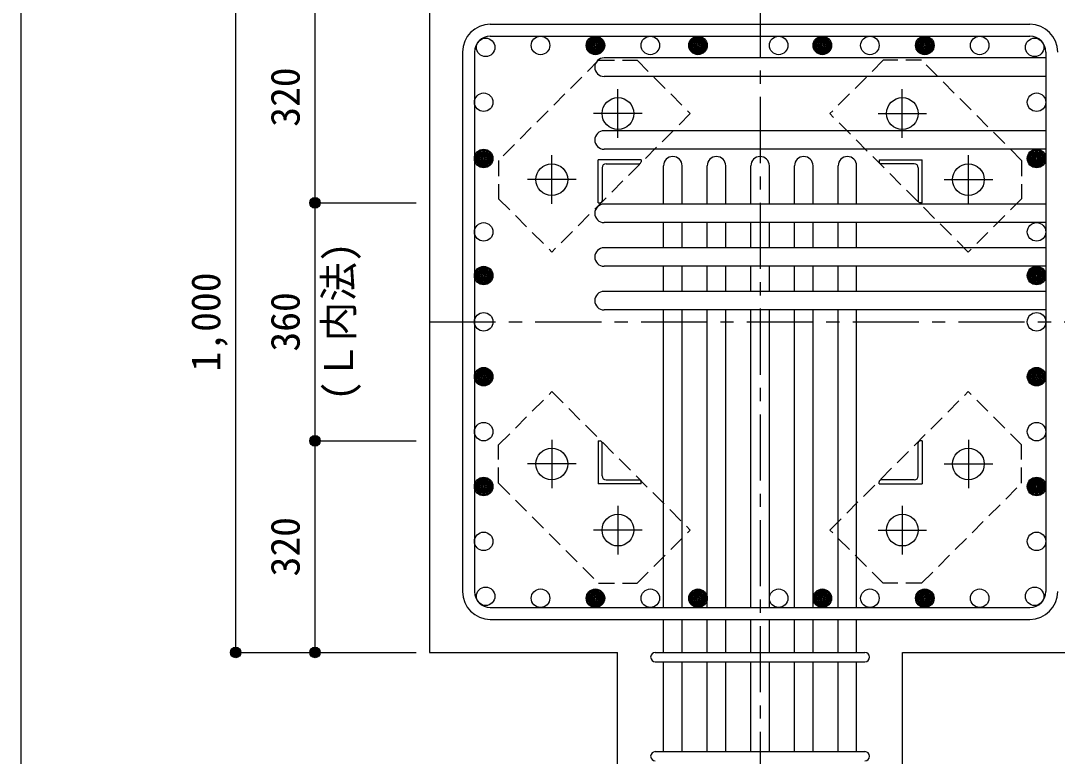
# Model space of a CAD drawing. Units: millimetres at full size, sheet at 1:20. Extents: x -3982 to 3969, y -2797 to 2801.
# Drawn here: x -3982 to -2415, y -1687 to -574 of the extents above; entities that cross this region are included whole.
import ezdxf
from ezdxf.enums import TextEntityAlignment as Align

# ---------------------------------------------------------------- set-up
doc = ezdxf.new("R2010")
doc.units = ezdxf.units.MM
doc.header["$LTSCALE"] = 20
doc.header["$PDMODE"] = 32
doc.header["$PDSIZE"] = 10
doc.linetypes.add('CHAIN1', pattern=[8, 5, -1, 1, -1])
doc.linetypes.add('DASHED1', pattern=[1.8, 1.2, -0.6])
for name, color, linetype in [('6-1_躯体線', 2, 'Continuous'), ('6-2_A.Bolt_', 4, 'CHAIN1'), ('6-3_柱型主筋', 4, 'Continuous'), ('6-4_フープ', 7, 'Continuous'), ('6-5_梁主筋', 7, 'Continuous'), ('6-6_S.T.P.', 7, 'Continuous'), ('6-9_プレート', 4, 'DASHED1'), ('6-A', 4, 'Continuous'), ('6-D_寸法', 4, 'Continuous'), ('F-0_枠', 6, 'Continuous')]:
    doc.layers.add(name, color=color, linetype=linetype)
doc.styles.add('ＭＳ ゴシック', font='')
doc.styles.get('ＭＳ ゴシック').set_extended_font_data('MS Gothic')

msp = doc.modelspace()

# ---------------------------------------------------------------- linework, layer by layer
at = {"layer": '6-1_躯体線'}
for p, q in [((-3363.87, -529.67), (-3363.87, -1529.67)), ((-3363.87, -1529.67), (-3079.37, -1529.67)), ((-3079.37, -1929.67), (-3079.37, -1529.67)), ((-2648.37, -1529.67), (-2363.87, -1529.67)), ((-2648.37, -1929.67), (-2648.37, -1529.67))]:
    msp.add_line(p, q, dxfattribs=at)
at = {"layer": '6-2_A.Bolt_'}
for p, q in [((-3078.87, -751.37), (-3078.87, -677.87)), ((-2648.87, -751.37), (-2648.87, -677.87)), ((-3042.17, -714.67), (-3115.67, -714.67)), ((-2685.57, -714.67), (-2612.07, -714.67)), ((-3178.87, -851.37), (-3178.87, -777.87)), ((-2548.87, -851.37), (-2548.87, -777.87)), ((-3142.17, -814.67), (-3215.67, -814.67)), ((-2585.57, -814.67), (-2512.07, -814.67)), ((-3178.87, -1207.97), (-3178.87, -1281.47)), ((-2548.87, -1207.97), (-2548.87, -1281.47)), ((-3142.17, -1244.67), (-3215.67, -1244.67)), ((-2585.57, -1244.67), (-2512.07, -1244.67)), ((-3078.87, -1307.97), (-3078.87, -1381.47)), ((-2648.87, -1307.97), (-2648.87, -1381.47)), ((-3042.17, -1344.67), (-3115.67, -1344.67)), ((-2685.57, -1344.67), (-2612.07, -1344.67))]:
    msp.add_line(p, q, dxfattribs=at)
at = {"layer": '6-2_A.Bolt_', "color": 3, "linetype": 'Continuous'}
for centre in [(-3078.87, -714.67), (-2648.87, -714.67), (-3178.87, -814.67), (-2548.87, -814.67), (-3178.87, -1244.67), (-2548.87, -1244.67), (-3078.87, -1344.67), (-2648.87, -1344.67)]:
    msp.add_circle(centre, 24, dxfattribs=at)
at = {"layer": '6-3_柱型主筋', "color": 3}
for centre in [(-3278.94, -614.6), (-3278.94, -614.6), (-3195.92, -611.67), (-3112.91, -611.67), (-3029.9, -611.67), (-2957.87, -611.67), (-2835.87, -611.67), (-2769.87, -611.67), (-2697.84, -611.67), (-2614.82, -611.67), (-2531.81, -611.67), (-2448.8, -614.6), (-3281.87, -697.62), (-2445.87, -697.62), (-3281.87, -782.67), (-2445.87, -782.67), (-3281.87, -893.67), (-2445.87, -893.67), (-3281.87, -959.67), (-2445.87, -959.67), (-3281.87, -1029.67), (-2445.87, -1029.67), (-3281.87, -1112.69), (-2445.87, -1112.69), (-3281.87, -1195.7), (-2445.87, -1195.7), (-3281.87, -1278.71), (-2445.87, -1278.71), (-3281.87, -1361.73), (-2445.87, -1361.73), (-3278.94, -1444.74), (-3278.94, -1444.74), (-3278.94, -1444.74), (-3195.92, -1447.67), (-3112.91, -1447.67), (-3029.9, -1447.67), (-2957.87, -1447.67), (-2835.87, -1447.67), (-2769.87, -1447.67), (-2697.84, -1447.67), (-2614.82, -1447.67), (-2531.81, -1447.67), (-2448.8, -1444.74)]:
    msp.add_circle(centre, 14, dxfattribs=at)
at = {"layer": '6-3_柱型主筋'}
for centre, radius in [((-3112.91, -611.67), 12.6), ((-3112.91, -611.67), 11.2), ((-3112.91, -611.67), 9.8), ((-3112.91, -611.67), 8.4), ((-3112.91, -611.67), 7), ((-3112.91, -611.67), 5.6), ((-3112.91, -611.67), 4.2), ((-3112.91, -611.67), 2.8), ((-3112.91, -611.67), 1.4), ((-2957.87, -611.67), 12.6), ((-2957.87, -611.67), 11.2), ((-2957.87, -611.67), 9.8), ((-2957.87, -611.67), 8.4), ((-2957.87, -611.67), 7), ((-2957.87, -611.67), 5.6), ((-2957.87, -611.67), 4.2), ((-2957.87, -611.67), 2.8), ((-2957.87, -611.67), 1.4), ((-2769.87, -611.67), 12.6), ((-2769.87, -611.67), 11.2), ((-2769.87, -611.67), 9.8), ((-2769.87, -611.67), 8.4), ((-2769.87, -611.67), 7), ((-2769.87, -611.67), 5.6), ((-2769.87, -611.67), 4.2), ((-2769.87, -611.67), 2.8), ((-2769.87, -611.67), 1.4), ((-2614.82, -611.67), 12.6), ((-2614.82, -611.67), 11.2), ((-2614.82, -611.67), 9.8), ((-2614.82, -611.67), 8.4), ((-2614.82, -611.67), 7), ((-2614.82, -611.67), 5.6), ((-2614.82, -611.67), 4.2), ((-2614.82, -611.67), 2.8), ((-2614.82, -611.67), 1.4), ((-3281.87, -782.67), 12.6), ((-3281.87, -782.67), 11.2), ((-3281.87, -782.67), 9.8), ((-3281.87, -782.67), 8.4), ((-3281.87, -782.67), 7), ((-3281.87, -782.67), 5.6), ((-3281.87, -782.67), 4.2), ((-3281.87, -782.67), 2.8), ((-3281.87, -782.67), 1.4), ((-2445.87, -782.67), 12.6), ((-2445.87, -782.67), 11.2), ((-2445.87, -782.67), 9.8), ((-2445.87, -782.67), 8.4), ((-2445.87, -782.67), 7), ((-2445.87, -782.67), 5.6), ((-2445.87, -782.67), 4.2), ((-2445.87, -782.67), 2.8), ((-2445.87, -782.67), 1.4), ((-3281.87, -959.67), 12.6), ((-3281.87, -959.67), 11.2), ((-3281.87, -959.67), 9.8), ((-3281.87, -959.67), 8.4), ((-3281.87, -959.67), 7), ((-3281.87, -959.67), 5.6), ((-3281.87, -959.67), 4.2), ((-2445.87, -959.67), 12.6), ((-2445.87, -959.67), 11.2), ((-2445.87, -959.67), 9.8), ((-2445.87, -959.67), 8.4), ((-2445.87, -959.67), 7), ((-2445.87, -959.67), 5.6), ((-2445.87, -959.67), 4.2), ((-3281.87, -959.67), 2.8), ((-3281.87, -959.67), 1.4), ((-2445.87, -959.67), 2.8), ((-2445.87, -959.67), 1.4), ((-3281.87, -1112.69), 12.6), ((-3281.87, -1112.69), 11.2), ((-3281.87, -1112.69), 9.8), ((-3281.87, -1112.69), 8.4), ((-3281.87, -1112.69), 7), ((-3281.87, -1112.69), 5.6), ((-3281.87, -1112.69), 4.2), ((-3281.87, -1112.69), 2.8), ((-3281.87, -1112.69), 1.4), ((-2445.87, -1112.69), 12.6), ((-2445.87, -1112.69), 11.2), ((-2445.87, -1112.69), 9.8), ((-2445.87, -1112.69), 8.4), ((-2445.87, -1112.69), 7), ((-2445.87, -1112.69), 5.6), ((-2445.87, -1112.69), 4.2), ((-2445.87, -1112.69), 2.8), ((-2445.87, -1112.69), 1.4), ((-3281.87, -1278.71), 12.6), ((-3281.87, -1278.71), 11.2), ((-3281.87, -1278.71), 9.8), ((-2445.87, -1278.71), 12.6), ((-2445.87, -1278.71), 11.2), ((-2445.87, -1278.71), 9.8), ((-3281.87, -1278.71), 8.4), ((-3281.87, -1278.71), 7), ((-3281.87, -1278.71), 5.6), ((-3281.87, -1278.71), 4.2), ((-3281.87, -1278.71), 2.8), ((-3281.87, -1278.71), 1.4), ((-2445.87, -1278.71), 8.4), ((-2445.87, -1278.71), 7), ((-2445.87, -1278.71), 5.6), ((-2445.87, -1278.71), 4.2), ((-2445.87, -1278.71), 2.8), ((-2445.87, -1278.71), 1.4), ((-3112.91, -1447.67), 12.6), ((-3112.91, -1447.67), 11.2), ((-3112.91, -1447.67), 9.8), ((-3112.91, -1447.67), 8.4), ((-3112.91, -1447.67), 7), ((-2957.87, -1447.67), 12.6), ((-2957.87, -1447.67), 11.2), ((-2957.87, -1447.67), 9.8), ((-2957.87, -1447.67), 8.4), ((-2957.87, -1447.67), 7), ((-2769.87, -1447.67), 12.6), ((-2769.87, -1447.67), 11.2), ((-2769.87, -1447.67), 9.8), ((-2769.87, -1447.67), 8.4), ((-2769.87, -1447.67), 7), ((-2614.82, -1447.67), 12.6), ((-2614.82, -1447.67), 11.2), ((-2614.82, -1447.67), 9.8), ((-2614.82, -1447.67), 8.4), ((-2614.82, -1447.67), 7), ((-3112.91, -1447.67), 5.6), ((-3112.91, -1447.67), 4.2), ((-3112.91, -1447.67), 2.8), ((-3112.91, -1447.67), 1.4), ((-2957.87, -1447.67), 5.6), ((-2957.87, -1447.67), 4.2), ((-2957.87, -1447.67), 2.8), ((-2957.87, -1447.67), 1.4), ((-2769.87, -1447.67), 5.6), ((-2769.87, -1447.67), 4.2), ((-2769.87, -1447.67), 2.8), ((-2769.87, -1447.67), 1.4), ((-2614.82, -1447.67), 5.6), ((-2614.82, -1447.67), 4.2), ((-2614.82, -1447.67), 2.8), ((-2614.82, -1447.67), 1.4)]:
    msp.add_circle(centre, radius, dxfattribs=at)
at = {"layer": '6-4_フープ'}
for p, q in [((-3271.87, -579.67), (-2455.87, -579.67)), ((-3271.87, -597.67), (-2455.87, -597.67)), ((-3313.87, -621.67), (-3313.87, -1437.67)), ((-3295.87, -621.67), (-3295.87, -1437.67)), ((-2431.87, -621.67), (-2431.87, -1437.67)), ((-3271.87, -1461.67), (-2455.87, -1461.67)), ((-3271.87, -1479.67), (-2455.87, -1479.67))]:
    msp.add_line(p, q, dxfattribs=at)
for centre, radius, start, end in [((-3271.87, -621.67), 42, 90, 180), ((-2455.87, -621.67), 42, 0, 90), ((-3271.87, -621.67), 24, 90, 180), ((-2455.87, -621.67), 24, 0, 90), ((-3271.87, -1437.67), 42, 180, 270), ((-3271.87, -1437.67), 24, 180, 270), ((-2455.87, -1437.67), 24, 270, 0), ((-2455.87, -1437.67), 42, 270, 0)]:
    msp.add_arc(centre, radius, start, end, dxfattribs=at)
at = {"layer": '6-5_梁主筋'}
for p, q in [((-2431.87, -630.6), (-3099.87, -630.6)), ((-2431.87, -658.6), (-3099.87, -658.6)), ((-2431.87, -740.67), (-3099.87, -740.67)), ((-2431.87, -768.67), (-3099.87, -768.67)), ((-3009.87, -851.67), (-3009.87, -793.67)), ((-2981.87, -851.67), (-2981.87, -793.67)), ((-2943.87, -851.67), (-2943.87, -793.67)), ((-2915.87, -851.67), (-2915.87, -793.67)), ((-2877.87, -851.67), (-2877.87, -793.67)), ((-2849.87, -851.67), (-2849.87, -793.67)), ((-2811.87, -851.67), (-2811.87, -793.67)), ((-2783.87, -851.67), (-2783.87, -793.67)), ((-2745.87, -851.67), (-2745.87, -793.67)), ((-2717.87, -851.67), (-2717.87, -793.67)), ((-2431.87, -851.67), (-3099.87, -851.67)), ((-2431.87, -879.67), (-3099.87, -879.67)), ((-3009.87, -917.67), (-3009.87, -879.67)), ((-2981.87, -917.67), (-2981.87, -879.67)), ((-2943.87, -917.67), (-2943.87, -879.67)), ((-2915.87, -917.67), (-2915.87, -879.67)), ((-2877.87, -917.67), (-2877.87, -879.67)), ((-2849.87, -917.67), (-2849.87, -879.67)), ((-2811.87, -917.67), (-2811.87, -879.67)), ((-2783.87, -917.67), (-2783.87, -879.67)), ((-2745.87, -917.67), (-2745.87, -879.67)), ((-2717.87, -917.67), (-2717.87, -879.67)), ((-2431.87, -917.67), (-3099.87, -917.67)), ((-2431.87, -945.67), (-3099.87, -945.67)), ((-3009.87, -983.67), (-3009.87, -945.67)), ((-2981.87, -983.67), (-2981.87, -945.67)), ((-2943.87, -983.67), (-2943.87, -945.67)), ((-2915.87, -983.67), (-2915.87, -945.67)), ((-2877.87, -983.67), (-2877.87, -945.67)), ((-2849.87, -983.67), (-2849.87, -945.67)), ((-2811.87, -983.67), (-2811.87, -945.67)), ((-2783.87, -983.67), (-2783.87, -945.67)), ((-2745.87, -983.67), (-2745.87, -945.67)), ((-2717.87, -983.67), (-2717.87, -945.67)), ((-2431.87, -983.67), (-3099.87, -983.67)), ((-2431.87, -1011.67), (-3099.87, -1011.67)), ((-3009.87, -1461.67), (-3009.87, -1011.67)), ((-2981.87, -1461.67), (-2981.87, -1011.67)), ((-2943.87, -1461.67), (-2943.87, -1011.67)), ((-2915.87, -1461.67), (-2915.87, -1011.67)), ((-2877.87, -1461.67), (-2877.87, -1011.67)), ((-2849.87, -1461.67), (-2849.87, -1011.67)), ((-2811.87, -1461.67), (-2811.87, -1011.67)), ((-2783.87, -1461.67), (-2783.87, -1011.67)), ((-2745.87, -1461.67), (-2745.87, -1011.67)), ((-2717.87, -1461.67), (-2717.87, -1011.67)), ((-3009.87, -1529.67), (-3009.87, -1479.67)), ((-2981.87, -1529.67), (-2981.87, -1479.67)), ((-2943.87, -1529.67), (-2943.87, -1479.67)), ((-2915.87, -1529.67), (-2915.87, -1479.67)), ((-2877.87, -1529.67), (-2877.87, -1479.67)), ((-2849.87, -1529.67), (-2849.87, -1479.67)), ((-2811.87, -1529.67), (-2811.87, -1479.67)), ((-2783.87, -1529.67), (-2783.87, -1479.67)), ((-2745.87, -1529.67), (-2745.87, -1479.67)), ((-2717.87, -1529.67), (-2717.87, -1479.67)), ((-3009.87, -1679.67), (-3009.87, -1543.67)), ((-2981.87, -1679.67), (-2981.87, -1543.67)), ((-2943.87, -1679.67), (-2943.87, -1543.67)), ((-2915.87, -1679.67), (-2915.87, -1543.67)), ((-2877.87, -1679.67), (-2877.87, -1543.67)), ((-2849.87, -1679.67), (-2849.87, -1543.67)), ((-2811.87, -1679.67), (-2811.87, -1543.67)), ((-2783.87, -1679.67), (-2783.87, -1543.67)), ((-2745.87, -1679.67), (-2745.87, -1543.67)), ((-2717.87, -1679.67), (-2717.87, -1543.67))]:
    msp.add_line(p, q, dxfattribs=at)
for centre, start, end in [((-3099.87, -644.6), 90, 270), ((-3099.87, -754.67), 90, 270), ((-2995.87, -793.67), 0, 180), ((-2929.87, -793.67), 0, 180), ((-2863.87, -793.67), 0, 180), ((-2797.87, -793.67), 0, 180), ((-2731.87, -793.67), 0, 180), ((-3099.87, -865.67), 90, 270), ((-3099.87, -931.67), 90, 270), ((-3099.87, -997.67), 90, 270)]:
    msp.add_arc(centre, 14, start, end, dxfattribs=at)
at = {"layer": '6-6_S.T.P.'}
for p, q in [((-3022.37, -1529.67), (-2705.37, -1529.67)), ((-3022.37, -1543.67), (-2705.37, -1543.67)), ((-3022.37, -1679.67), (-2705.37, -1679.67))]:
    msp.add_line(p, q, dxfattribs=at)
for centre, start, end in [((-3022.37, -1536.67), 90, 270), ((-3022.37, -1536.67), 90, 270), ((-3022.37, -1536.67), 90, 270), ((-3022.37, -1536.67), 90, 270), ((-2705.37, -1536.67), 270, 90), ((-2705.37, -1536.67), 270, 90), ((-2705.37, -1536.67), 270, 90), ((-2705.37, -1536.67), 270, 90), ((-3022.37, -1686.67), 90, 270), ((-2705.37, -1686.67), 270, 90)]:
    msp.add_arc(centre, 7, start, end, dxfattribs=at)
at = {"layer": '6-9_プレート'}
for p, q in [((-3108.01, -634.21), (-3259.33, -785.53)), ((-3108.01, -634.21), (-3050.03, -634.21)), ((-3050.03, -634.21), (-2969.41, -714.82)), ((-2677.71, -634.21), (-2758.32, -714.82)), ((-2619.73, -634.21), (-2677.71, -634.21)), ((-2468.41, -785.53), (-2619.73, -634.21)), ((-2969.41, -714.82), (-3178.72, -924.13)), ((-2549.02, -924.12), (-2758.32, -714.82)), ((-3259.33, -785.53), (-3259.33, -843.51)), ((-2468.41, -785.53), (-2468.41, -843.51)), ((-3259.33, -843.51), (-3178.72, -924.13)), ((-2468.41, -843.51), (-2549.02, -924.12)), ((-3259.33, -1215.83), (-3178.72, -1135.22)), ((-3178.72, -1135.22), (-2969.41, -1344.52)), ((-2758.32, -1344.52), (-2549.02, -1135.22)), ((-2468.41, -1215.83), (-2549.02, -1135.22)), ((-3259.33, -1273.81), (-3259.33, -1215.83)), ((-2468.41, -1273.81), (-2468.41, -1215.83)), ((-3259.33, -1273.81), (-3108.01, -1425.13)), ((-2619.73, -1425.13), (-2468.41, -1273.81)), ((-3050.02, -1425.13), (-2969.41, -1344.52)), ((-2677.71, -1425.13), (-2758.32, -1344.52)), ((-3108.01, -1425.13), (-3050.02, -1425.13)), ((-2619.73, -1425.13), (-2677.71, -1425.13))]:
    msp.add_line(p, q, dxfattribs=at)
at = {"layer": '6-A'}
for p, q in [((-3108.87, -849.67), (-3108.87, -784.67)), ((-3043.87, -784.67), (-3108.87, -784.67)), ((-3102.87, -796.67), (-3102.87, -846.67)), ((-3096.87, -790.67), (-3046.87, -790.67)), ((-3043.87, -784.67), (-3043.87, -787.67)), ((-2683.87, -784.67), (-2683.87, -787.67)), ((-2683.87, -784.67), (-2618.87, -784.67)), ((-2630.87, -790.67), (-2680.87, -790.67)), ((-2624.87, -796.67), (-2624.87, -846.67)), ((-2618.87, -849.67), (-2618.87, -784.67)), ((-3108.87, -849.67), (-3105.87, -849.67)), ((-2618.87, -849.67), (-2621.87, -849.67)), ((-3108.87, -1209.67), (-3105.87, -1209.67)), ((-3108.87, -1209.67), (-3108.87, -1274.67)), ((-3102.87, -1262.67), (-3102.87, -1212.67)), ((-2624.87, -1262.67), (-2624.87, -1212.67)), ((-2618.87, -1209.67), (-2621.87, -1209.67)), ((-2618.87, -1209.67), (-2618.87, -1274.67)), ((-3096.87, -1268.67), (-3046.87, -1268.67)), ((-2630.87, -1268.67), (-2680.87, -1268.67)), ((-3043.87, -1274.67), (-3108.87, -1274.67)), ((-3043.87, -1274.67), (-3043.87, -1271.67)), ((-2683.87, -1274.67), (-2683.87, -1271.67)), ((-2683.87, -1274.67), (-2618.87, -1274.67))]:
    msp.add_line(p, q, dxfattribs=at)
for centre, radius, start, end in [((-3096.87, -796.67), 6, 90, 180), ((-3046.87, -787.67), 3, 270, 0), ((-2680.87, -787.67), 3, 180, 270), ((-2630.87, -796.67), 6, 0, 90), ((-3105.87, -846.67), 3, 270, 0), ((-2621.87, -846.67), 3, 180, 270), ((-3105.87, -1212.67), 3, 0, 90), ((-2621.87, -1212.67), 3, 90, 180), ((-3096.87, -1262.67), 6, 180, 270), ((-3046.87, -1271.67), 3, 0, 90), ((-2680.87, -1271.67), 3, 90, 180), ((-2630.87, -1262.67), 6, 270, 0)]:
    msp.add_arc(centre, radius, start, end, dxfattribs=at)
at = {"layer": '6-D_寸法'}
for p, q in [((-3656.89, -1529.67), (-3656.89, -529.67)), ((-3536.89, -1209.67), (-3536.89, -849.67)), ((-3536.89, -849.67), (-3383.87, -849.67)), ((-3536.89, -1529.67), (-3536.89, -1209.67)), ((-3536.89, -1209.67), (-3383.87, -1209.67)), ((-3656.89, -1529.67), (-3536.89, -1529.67)), ((-3656.89, -1529.67), (-3536.89, -1529.67)), ((-3656.89, -1529.67), (-3536.89, -1529.67)), ((-3536.89, -1529.67), (-3383.87, -1529.67)), ((-3536.89, -1529.67), (-3383.87, -1529.67)), ((-3536.89, -1529.67), (-3383.87, -1529.67)), ((-3536.89, -1529.67), (-3383.87, -1529.67)), ((-3536.89, -1529.67), (-3383.87, -1529.67)), ((-3536.89, -1529.67), (-3383.87, -1529.67)), ((-3536.89, -1529.67), (-3383.87, -1529.67)), ((-3536.89, -1529.67), (-3383.87, -1529.67)), ((-3536.89, -1529.67), (-3383.87, -1529.67)), ((-3536.89, -1529.67), (-3383.87, -1529.67)), ((-3536.89, -1529.67), (-3383.87, -1529.67)), ((-3536.89, -1529.67), (-3383.87, -1529.67)), ((-3536.89, -1529.67), (-3383.87, -1529.67))]:
    msp.add_line(p, q, dxfattribs=at)
at = {"layer": '6-D_寸法', "linetype": 'CHAIN1'}
for p, q in [((-2863.87, -529.67), (-2863.87, -1929.67)), ((-3363.87, -1029.67), (-2363.87, -1029.67))]:
    msp.add_line(p, q, dxfattribs=at)
at = {"layer": '6-D_寸法'}
msp.add_lwpolyline([(-3536.89, -849.67), (-3536.89, -529.67), (-3383.87, -529.67)], dxfattribs=at)
for centre, radius in [((-3536.89, -849.67), 8), ((-3536.89, -849.67), 7.2), ((-3536.89, -849.67), 6.4), ((-3536.89, -849.67), 5.6), ((-3536.89, -849.67), 4.8), ((-3536.89, -849.67), 4), ((-3536.89, -849.67), 3.2), ((-3536.89, -849.67), 2.4), ((-3536.89, -849.67), 1.6), ((-3536.89, -849.67), 0.8), ((-3536.89, -1209.67), 8), ((-3536.89, -1209.67), 7.2), ((-3536.89, -1209.67), 6.4), ((-3536.89, -1209.67), 5.6), ((-3536.89, -1209.67), 4.8), ((-3536.89, -1209.67), 4), ((-3536.89, -1209.67), 3.2), ((-3536.89, -1209.67), 2.4), ((-3536.89, -1209.67), 1.6), ((-3536.89, -1209.67), 0.8), ((-3656.89, -1529.67), 8), ((-3656.89, -1529.67), 7.2), ((-3656.89, -1529.67), 6.4), ((-3656.89, -1529.67), 5.6), ((-3656.89, -1529.67), 4.8), ((-3656.89, -1529.67), 4), ((-3656.89, -1529.67), 3.2), ((-3656.89, -1529.67), 2.4), ((-3656.89, -1529.67), 1.6), ((-3656.89, -1529.67), 0.8), ((-3536.89, -1529.67), 8), ((-3536.89, -1529.67), 7.2), ((-3536.89, -1529.67), 6.4), ((-3536.89, -1529.67), 5.6), ((-3536.89, -1529.67), 4.8), ((-3536.89, -1529.67), 4), ((-3536.89, -1529.67), 3.2), ((-3536.89, -1529.67), 2.4), ((-3536.89, -1529.67), 1.6), ((-3536.89, -1529.67), 0.8)]:
    msp.add_circle(centre, radius, dxfattribs=at)
at = {"layer": '6-D_寸法', "color": 7}
for p in [(-3536.89, -849.67), (-3536.89, -1209.67), (-3656.89, -1529.67), (-3536.89, -1529.67)]:
    msp.add_point(p, dxfattribs=at)
at = {"layer": 'F-0_枠'}
msp.add_line((-3981.92, 2800.77), (-3981.92, -2796.83), dxfattribs=at)

# ---------------------------------------------------------------- texts
at = {"layer": '6-D_寸法', "style": 'ＭＳ ゴシック'}
for s, p in [('320', (-3546.89, -734.67)), ('(Ｌ内法)', (-3466.04, -1149.12)), ('1,000', (-3666.89, -1104.67)), ('360', (-3546.89, -1074.67)), ('320', (-3546.89, -1414.67))]:
    msp.add_text(s, height=43.99, rotation=90, dxfattribs=at).set_placement(p, align=Align.BOTTOM_LEFT)

doc.saveas('drawing.dxf')
